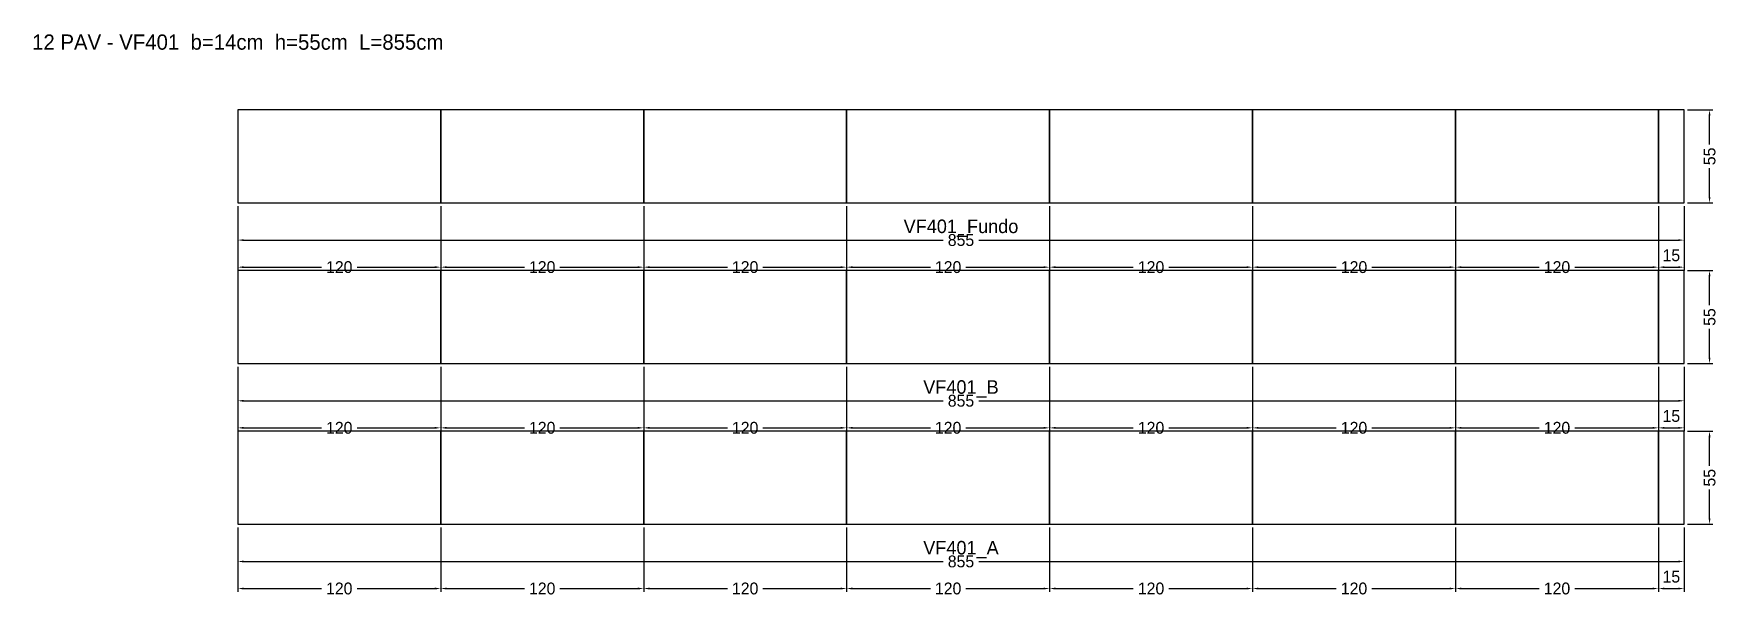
# Model space of a CAD drawing. Header units: metres. Extents: x -121 to 875, y -43 to 290.
import ezdxf

# ---------------------------------------------------------------- set-up
doc = ezdxf.new("R2010")
doc.units = ezdxf.units.M
for name, color, linetype in [('COTA', 3, 'Continuous'), ('NOMENCLATURA', 2, 'Continuous'), ('Paineis', 7, 'Continuous'), ('Texto Secao', 2, 'Continuous')]:
    doc.layers.add(name, color=color, linetype=linetype)
doc.dimstyles.new('COTA_VIG', dxfattribs={"dimtxt": 7, "dimasz": 3.5, "dimexe": 2, "dimexo": 2, "dimgap": 1.5, "dimtad": 1, "dimdec": 1, "dimcen": 2.5, "dimclrd": 3, "dimclre": 3, "dimclrt": 3, "dimazin": 3, "dimtfac": 1, "dimtmove": 0, "dimatfit": 3})

# ---------------------------------------------------------------- blocks, each defined once
blk = doc.blocks.new('_CLOSEDFILLED')
at = {"color": 0, "linetype": 'BYBLOCK'}
blk.add_solid([(-1, 0.16), (0, 0), (-1, -0.16)], dxfattribs=at)
blk = doc.blocks.new('*D1')
at = {"color": 3}
for p, q in [((0, -2), (0, -24)), ((855.2, -2), (855.2, -24)), ((3.5, -22), (417.1, -22)), ((438.1, -22), (851.7, -22))]:
    blk.add_line(p, q, dxfattribs=at)
at = {"layer": 'Defpoints'}
for p in [(0, 0), (855.2, 0), (0, -22)]:
    blk.add_point(p, dxfattribs=at)
at = {"layer": 'COTA', "color": 3, "xscale": 3.5, "yscale": 3.5, "rotation": 180}
blk.add_blockref('_CLOSEDFILLED', (0, -22), dxfattribs=at)
at = {"layer": 'COTA', "color": 3, "xscale": 3.5, "yscale": 3.5}
blk.add_blockref('_CLOSEDFILLED', (855.2, -22), dxfattribs=at)
at = {"layer": 'COTA', "color": 3, "insert": (427.6, -22), "char_height": 7, "attachment_point": 5}
blk.add_mtext('855', dxfattribs=at)
blk = doc.blocks.new('*D2')
at = {"color": 3}
for p, q in [((0, -2), (0, -40)), ((120, -2), (120, -40)), ((3.5, -38), (49.5, -38)), ((70.5, -38), (116.5, -38))]:
    blk.add_line(p, q, dxfattribs=at)
at = {"layer": 'Defpoints'}
for p in [(0, 0), (120, 0), (0, -38)]:
    blk.add_point(p, dxfattribs=at)
at = {"layer": 'COTA', "color": 3, "xscale": 3.5, "yscale": 3.5, "rotation": 180}
blk.add_blockref('_CLOSEDFILLED', (0, -38), dxfattribs=at)
at = {"layer": 'COTA', "color": 3, "xscale": 3.5, "yscale": 3.5}
blk.add_blockref('_CLOSEDFILLED', (120, -38), dxfattribs=at)
at = {"layer": 'COTA', "color": 3, "insert": (60, -38), "char_height": 7, "attachment_point": 5}
blk.add_mtext('120', dxfattribs=at)
blk = doc.blocks.new('*D3')
at = {"color": 3}
for p, q in [((120, -2), (120, -40)), ((240, -2), (240, -40)), ((123.5, -38), (169.5, -38)), ((190.5, -38), (236.5, -38))]:
    blk.add_line(p, q, dxfattribs=at)
at = {"layer": 'Defpoints'}
for p in [(120, 0), (240, 0), (120, -38)]:
    blk.add_point(p, dxfattribs=at)
at = {"layer": 'COTA', "color": 3, "xscale": 3.5, "yscale": 3.5, "rotation": 180}
blk.add_blockref('_CLOSEDFILLED', (120, -38), dxfattribs=at)
at = {"layer": 'COTA', "color": 3, "xscale": 3.5, "yscale": 3.5}
blk.add_blockref('_CLOSEDFILLED', (240, -38), dxfattribs=at)
at = {"layer": 'COTA', "color": 3, "insert": (180, -38), "char_height": 7, "attachment_point": 5}
blk.add_mtext('120', dxfattribs=at)
blk = doc.blocks.new('*D4')
at = {"color": 3}
for p, q in [((240, -2), (240, -40)), ((360, -2), (360, -40)), ((243.5, -38), (289.5, -38)), ((310.5, -38), (356.5, -38))]:
    blk.add_line(p, q, dxfattribs=at)
at = {"layer": 'Defpoints'}
for p in [(240, 0), (360, 0), (240, -38)]:
    blk.add_point(p, dxfattribs=at)
at = {"layer": 'COTA', "color": 3, "xscale": 3.5, "yscale": 3.5, "rotation": 180}
blk.add_blockref('_CLOSEDFILLED', (240, -38), dxfattribs=at)
at = {"layer": 'COTA', "color": 3, "xscale": 3.5, "yscale": 3.5}
blk.add_blockref('_CLOSEDFILLED', (360, -38), dxfattribs=at)
at = {"layer": 'COTA', "color": 3, "insert": (300, -38), "char_height": 7, "attachment_point": 5}
blk.add_mtext('120', dxfattribs=at)
blk = doc.blocks.new('*D5')
at = {"color": 3}
for p, q in [((360, -2), (360, -40)), ((480, -2), (480, -40)), ((363.5, -38), (409.5, -38)), ((430.5, -38), (476.5, -38))]:
    blk.add_line(p, q, dxfattribs=at)
at = {"layer": 'Defpoints'}
for p in [(360, 0), (480, 0), (360, -38)]:
    blk.add_point(p, dxfattribs=at)
at = {"layer": 'COTA', "color": 3, "xscale": 3.5, "yscale": 3.5, "rotation": 180}
blk.add_blockref('_CLOSEDFILLED', (360, -38), dxfattribs=at)
at = {"layer": 'COTA', "color": 3, "xscale": 3.5, "yscale": 3.5}
blk.add_blockref('_CLOSEDFILLED', (480, -38), dxfattribs=at)
at = {"layer": 'COTA', "color": 3, "insert": (420, -38), "char_height": 7, "attachment_point": 5}
blk.add_mtext('120', dxfattribs=at)
blk = doc.blocks.new('*D6')
at = {"color": 3}
for p, q in [((480, -2), (480, -40)), ((600, -2), (600, -40)), ((483.5, -38), (529.5, -38)), ((550.5, -38), (596.5, -38))]:
    blk.add_line(p, q, dxfattribs=at)
at = {"layer": 'Defpoints'}
for p in [(480, 0), (600, 0), (480, -38)]:
    blk.add_point(p, dxfattribs=at)
at = {"layer": 'COTA', "color": 3, "xscale": 3.5, "yscale": 3.5, "rotation": 180}
blk.add_blockref('_CLOSEDFILLED', (480, -38), dxfattribs=at)
at = {"layer": 'COTA', "color": 3, "xscale": 3.5, "yscale": 3.5}
blk.add_blockref('_CLOSEDFILLED', (600, -38), dxfattribs=at)
at = {"layer": 'COTA', "color": 3, "insert": (540, -38), "char_height": 7, "attachment_point": 5}
blk.add_mtext('120', dxfattribs=at)
blk = doc.blocks.new('*D7')
at = {"color": 3}
for p, q in [((600, -2), (600, -40)), ((720, -2), (720, -40)), ((603.5, -38), (649.5, -38)), ((670.5, -38), (716.5, -38))]:
    blk.add_line(p, q, dxfattribs=at)
at = {"layer": 'Defpoints'}
for p in [(600, 0), (720, 0), (600, -38)]:
    blk.add_point(p, dxfattribs=at)
at = {"layer": 'COTA', "color": 3, "xscale": 3.5, "yscale": 3.5, "rotation": 180}
blk.add_blockref('_CLOSEDFILLED', (600, -38), dxfattribs=at)
at = {"layer": 'COTA', "color": 3, "xscale": 3.5, "yscale": 3.5}
blk.add_blockref('_CLOSEDFILLED', (720, -38), dxfattribs=at)
at = {"layer": 'COTA', "color": 3, "insert": (660, -38), "char_height": 7, "attachment_point": 5}
blk.add_mtext('120', dxfattribs=at)
blk = doc.blocks.new('*D8')
at = {"color": 3}
for p, q in [((720, -2), (720, -40)), ((840, -2), (840, -40)), ((723.5, -38), (769.5, -38)), ((790.5, -38), (836.5, -38))]:
    blk.add_line(p, q, dxfattribs=at)
at = {"layer": 'Defpoints'}
for p in [(720, 0), (840, 0), (720, -38)]:
    blk.add_point(p, dxfattribs=at)
at = {"layer": 'COTA', "color": 3, "xscale": 3.5, "yscale": 3.5, "rotation": 180}
blk.add_blockref('_CLOSEDFILLED', (720, -38), dxfattribs=at)
at = {"layer": 'COTA', "color": 3, "xscale": 3.5, "yscale": 3.5}
blk.add_blockref('_CLOSEDFILLED', (840, -38), dxfattribs=at)
at = {"layer": 'COTA', "color": 3, "insert": (780, -38), "char_height": 7, "attachment_point": 5}
blk.add_mtext('120', dxfattribs=at)
blk = doc.blocks.new('*D9')
at = {"color": 3}
for p, q in [((840, -2), (840, -40)), ((855.2, -2), (855.2, -40)), ((843.5, -38), (851.7, -38))]:
    blk.add_line(p, q, dxfattribs=at)
at = {"layer": 'Defpoints'}
for p in [(840, 0), (855.2, 0), (840, -38)]:
    blk.add_point(p, dxfattribs=at)
at = {"layer": 'COTA', "color": 3, "xscale": 3.5, "yscale": 3.5, "rotation": 180}
blk.add_blockref('_CLOSEDFILLED', (840, -38), dxfattribs=at)
at = {"layer": 'COTA', "color": 3, "xscale": 3.5, "yscale": 3.5}
blk.add_blockref('_CLOSEDFILLED', (855.2, -38), dxfattribs=at)
at = {"layer": 'COTA', "color": 3, "insert": (847.6, -31), "char_height": 7, "attachment_point": 5}
blk.add_mtext('15', dxfattribs=at)
blk = doc.blocks.new('*D10')
at = {"color": 3}
for p, q in [((857.2, 55), (872.2, 55)), ((870.2, 34.5), (870.2, 51.5)), ((870.2, 3.5), (870.2, 20.5)), ((857.2, 0), (872.2, 0))]:
    blk.add_line(p, q, dxfattribs=at)
at = {"layer": 'Defpoints'}
for p in [(855.2, 55), (855.2, 0), (870.2, 0)]:
    blk.add_point(p, dxfattribs=at)
at = {"layer": 'COTA', "color": 3, "xscale": 3.5, "yscale": 3.5}
for p, rotation in [((870.2, 55), 90), ((870.2, 0), 270)]:
    blk.add_blockref('_CLOSEDFILLED', p, dxfattribs=dict(at, rotation=rotation))
at = {"layer": 'COTA', "color": 3, "insert": (870.2, 27.5), "char_height": 7, "attachment_point": 5, "rotation": 90}
blk.add_mtext('55', dxfattribs=at)
blk = doc.blocks.new('*D11')
at = {"color": 3}
for p, q in [((0, 93), (0, 71)), ((855.2, 93), (855.2, 71)), ((3.5, 73), (417.1, 73)), ((438.1, 73), (851.7, 73))]:
    blk.add_line(p, q, dxfattribs=at)
at = {"layer": 'Defpoints'}
for p in [(0, 95), (855.2, 95), (0, 73)]:
    blk.add_point(p, dxfattribs=at)
at = {"layer": 'COTA', "color": 3, "xscale": 3.5, "yscale": 3.5, "rotation": 180}
blk.add_blockref('_CLOSEDFILLED', (0, 73), dxfattribs=at)
at = {"layer": 'COTA', "color": 3, "xscale": 3.5, "yscale": 3.5}
blk.add_blockref('_CLOSEDFILLED', (855.2, 73), dxfattribs=at)
at = {"layer": 'COTA', "color": 3, "insert": (427.6, 73), "char_height": 7, "attachment_point": 5}
blk.add_mtext('855', dxfattribs=at)
blk = doc.blocks.new('*D12')
at = {"color": 3}
for p, q in [((0, 93), (0, 55)), ((120, 93), (120, 55)), ((3.5, 57), (49.5, 57)), ((70.5, 57), (116.5, 57))]:
    blk.add_line(p, q, dxfattribs=at)
at = {"layer": 'Defpoints'}
for p in [(0, 95), (120, 95), (0, 57)]:
    blk.add_point(p, dxfattribs=at)
at = {"layer": 'COTA', "color": 3, "xscale": 3.5, "yscale": 3.5, "rotation": 180}
blk.add_blockref('_CLOSEDFILLED', (0, 57), dxfattribs=at)
at = {"layer": 'COTA', "color": 3, "xscale": 3.5, "yscale": 3.5}
blk.add_blockref('_CLOSEDFILLED', (120, 57), dxfattribs=at)
at = {"layer": 'COTA', "color": 3, "insert": (60, 57), "char_height": 7, "attachment_point": 5}
blk.add_mtext('120', dxfattribs=at)
blk = doc.blocks.new('*D13')
at = {"color": 3}
for p, q in [((120, 93), (120, 55)), ((240, 93), (240, 55)), ((123.5, 57), (169.5, 57)), ((190.5, 57), (236.5, 57))]:
    blk.add_line(p, q, dxfattribs=at)
at = {"layer": 'Defpoints'}
for p in [(120, 95), (240, 95), (120, 57)]:
    blk.add_point(p, dxfattribs=at)
at = {"layer": 'COTA', "color": 3, "xscale": 3.5, "yscale": 3.5, "rotation": 180}
blk.add_blockref('_CLOSEDFILLED', (120, 57), dxfattribs=at)
at = {"layer": 'COTA', "color": 3, "xscale": 3.5, "yscale": 3.5}
blk.add_blockref('_CLOSEDFILLED', (240, 57), dxfattribs=at)
at = {"layer": 'COTA', "color": 3, "insert": (180, 57), "char_height": 7, "attachment_point": 5}
blk.add_mtext('120', dxfattribs=at)
blk = doc.blocks.new('*D14')
at = {"color": 3}
for p, q in [((240, 93), (240, 55)), ((360, 93), (360, 55)), ((243.5, 57), (289.5, 57)), ((310.5, 57), (356.5, 57))]:
    blk.add_line(p, q, dxfattribs=at)
at = {"layer": 'Defpoints'}
for p in [(240, 95), (360, 95), (240, 57)]:
    blk.add_point(p, dxfattribs=at)
at = {"layer": 'COTA', "color": 3, "xscale": 3.5, "yscale": 3.5, "rotation": 180}
blk.add_blockref('_CLOSEDFILLED', (240, 57), dxfattribs=at)
at = {"layer": 'COTA', "color": 3, "xscale": 3.5, "yscale": 3.5}
blk.add_blockref('_CLOSEDFILLED', (360, 57), dxfattribs=at)
at = {"layer": 'COTA', "color": 3, "insert": (300, 57), "char_height": 7, "attachment_point": 5}
blk.add_mtext('120', dxfattribs=at)
blk = doc.blocks.new('*D15')
at = {"color": 3}
for p, q in [((360, 93), (360, 55)), ((480, 93), (480, 55)), ((363.5, 57), (409.5, 57)), ((430.5, 57), (476.5, 57))]:
    blk.add_line(p, q, dxfattribs=at)
at = {"layer": 'Defpoints'}
for p in [(360, 95), (480, 95), (360, 57)]:
    blk.add_point(p, dxfattribs=at)
at = {"layer": 'COTA', "color": 3, "xscale": 3.5, "yscale": 3.5, "rotation": 180}
blk.add_blockref('_CLOSEDFILLED', (360, 57), dxfattribs=at)
at = {"layer": 'COTA', "color": 3, "xscale": 3.5, "yscale": 3.5}
blk.add_blockref('_CLOSEDFILLED', (480, 57), dxfattribs=at)
at = {"layer": 'COTA', "color": 3, "insert": (420, 57), "char_height": 7, "attachment_point": 5}
blk.add_mtext('120', dxfattribs=at)
blk = doc.blocks.new('*D16')
at = {"color": 3}
for p, q in [((480, 93), (480, 55)), ((600, 93), (600, 55)), ((483.5, 57), (529.5, 57)), ((550.5, 57), (596.5, 57))]:
    blk.add_line(p, q, dxfattribs=at)
at = {"layer": 'Defpoints'}
for p in [(480, 95), (600, 95), (480, 57)]:
    blk.add_point(p, dxfattribs=at)
at = {"layer": 'COTA', "color": 3, "xscale": 3.5, "yscale": 3.5, "rotation": 180}
blk.add_blockref('_CLOSEDFILLED', (480, 57), dxfattribs=at)
at = {"layer": 'COTA', "color": 3, "xscale": 3.5, "yscale": 3.5}
blk.add_blockref('_CLOSEDFILLED', (600, 57), dxfattribs=at)
at = {"layer": 'COTA', "color": 3, "insert": (540, 57), "char_height": 7, "attachment_point": 5}
blk.add_mtext('120', dxfattribs=at)
blk = doc.blocks.new('*D17')
at = {"color": 3}
for p, q in [((600, 93), (600, 55)), ((720, 93), (720, 55)), ((603.5, 57), (649.5, 57)), ((670.5, 57), (716.5, 57))]:
    blk.add_line(p, q, dxfattribs=at)
at = {"layer": 'Defpoints'}
for p in [(600, 95), (720, 95), (600, 57)]:
    blk.add_point(p, dxfattribs=at)
at = {"layer": 'COTA', "color": 3, "xscale": 3.5, "yscale": 3.5, "rotation": 180}
blk.add_blockref('_CLOSEDFILLED', (600, 57), dxfattribs=at)
at = {"layer": 'COTA', "color": 3, "xscale": 3.5, "yscale": 3.5}
blk.add_blockref('_CLOSEDFILLED', (720, 57), dxfattribs=at)
at = {"layer": 'COTA', "color": 3, "insert": (660, 57), "char_height": 7, "attachment_point": 5}
blk.add_mtext('120', dxfattribs=at)
blk = doc.blocks.new('*D18')
at = {"color": 3}
for p, q in [((720, 93), (720, 55)), ((840, 93), (840, 55)), ((723.5, 57), (769.5, 57)), ((790.5, 57), (836.5, 57))]:
    blk.add_line(p, q, dxfattribs=at)
at = {"layer": 'Defpoints'}
for p in [(720, 95), (840, 95), (720, 57)]:
    blk.add_point(p, dxfattribs=at)
at = {"layer": 'COTA', "color": 3, "xscale": 3.5, "yscale": 3.5, "rotation": 180}
blk.add_blockref('_CLOSEDFILLED', (720, 57), dxfattribs=at)
at = {"layer": 'COTA', "color": 3, "xscale": 3.5, "yscale": 3.5}
blk.add_blockref('_CLOSEDFILLED', (840, 57), dxfattribs=at)
at = {"layer": 'COTA', "color": 3, "insert": (780, 57), "char_height": 7, "attachment_point": 5}
blk.add_mtext('120', dxfattribs=at)
blk = doc.blocks.new('*D19')
at = {"color": 3}
for p, q in [((840, 93), (840, 55)), ((855.2, 93), (855.2, 55)), ((843.5, 57), (851.7, 57))]:
    blk.add_line(p, q, dxfattribs=at)
at = {"layer": 'Defpoints'}
for p in [(840, 95), (855.2, 95), (840, 57)]:
    blk.add_point(p, dxfattribs=at)
at = {"layer": 'COTA', "color": 3, "xscale": 3.5, "yscale": 3.5, "rotation": 180}
blk.add_blockref('_CLOSEDFILLED', (840, 57), dxfattribs=at)
at = {"layer": 'COTA', "color": 3, "xscale": 3.5, "yscale": 3.5}
blk.add_blockref('_CLOSEDFILLED', (855.2, 57), dxfattribs=at)
at = {"layer": 'COTA', "color": 3, "insert": (847.6, 64), "char_height": 7, "attachment_point": 5}
blk.add_mtext('15', dxfattribs=at)
blk = doc.blocks.new('*D20')
at = {"color": 3}
for p, q in [((857.2, 150), (872.2, 150)), ((870.2, 129.5), (870.2, 146.5)), ((870.2, 98.5), (870.2, 115.5)), ((857.2, 95), (872.2, 95))]:
    blk.add_line(p, q, dxfattribs=at)
at = {"layer": 'Defpoints'}
for p in [(855.2, 150), (855.2, 95), (870.2, 95)]:
    blk.add_point(p, dxfattribs=at)
at = {"layer": 'COTA', "color": 3, "xscale": 3.5, "yscale": 3.5}
for p, rotation in [((870.2, 150), 90), ((870.2, 95), 270)]:
    blk.add_blockref('_CLOSEDFILLED', p, dxfattribs=dict(at, rotation=rotation))
at = {"layer": 'COTA', "color": 3, "insert": (870.2, 122.5), "char_height": 7, "attachment_point": 5, "rotation": 90}
blk.add_mtext('55', dxfattribs=at)
blk = doc.blocks.new('*D21')
at = {"color": 3}
for p, q in [((0, 188), (0, 166)), ((855.2, 188), (855.2, 166)), ((3.5, 168), (417.1, 168)), ((438.1, 168), (851.7, 168))]:
    blk.add_line(p, q, dxfattribs=at)
at = {"layer": 'Defpoints'}
for p in [(0, 190), (855.2, 190), (0, 168)]:
    blk.add_point(p, dxfattribs=at)
at = {"layer": 'COTA', "color": 3, "xscale": 3.5, "yscale": 3.5, "rotation": 180}
blk.add_blockref('_CLOSEDFILLED', (0, 168), dxfattribs=at)
at = {"layer": 'COTA', "color": 3, "xscale": 3.5, "yscale": 3.5}
blk.add_blockref('_CLOSEDFILLED', (855.2, 168), dxfattribs=at)
at = {"layer": 'COTA', "color": 3, "insert": (427.6, 168), "char_height": 7, "attachment_point": 5}
blk.add_mtext('855', dxfattribs=at)
blk = doc.blocks.new('*D22')
at = {"color": 3}
for p, q in [((0, 188), (0, 150)), ((120, 188), (120, 150)), ((3.5, 152), (49.5, 152)), ((70.5, 152), (116.5, 152))]:
    blk.add_line(p, q, dxfattribs=at)
at = {"layer": 'Defpoints'}
for p in [(0, 190), (120, 190), (0, 152)]:
    blk.add_point(p, dxfattribs=at)
at = {"layer": 'COTA', "color": 3, "xscale": 3.5, "yscale": 3.5, "rotation": 180}
blk.add_blockref('_CLOSEDFILLED', (0, 152), dxfattribs=at)
at = {"layer": 'COTA', "color": 3, "xscale": 3.5, "yscale": 3.5}
blk.add_blockref('_CLOSEDFILLED', (120, 152), dxfattribs=at)
at = {"layer": 'COTA', "color": 3, "insert": (60, 152), "char_height": 7, "attachment_point": 5}
blk.add_mtext('120', dxfattribs=at)
blk = doc.blocks.new('*D23')
at = {"color": 3}
for p, q in [((120, 188), (120, 150)), ((240, 188), (240, 150)), ((123.5, 152), (169.5, 152)), ((190.5, 152), (236.5, 152))]:
    blk.add_line(p, q, dxfattribs=at)
at = {"layer": 'Defpoints'}
for p in [(120, 190), (240, 190), (120, 152)]:
    blk.add_point(p, dxfattribs=at)
at = {"layer": 'COTA', "color": 3, "xscale": 3.5, "yscale": 3.5, "rotation": 180}
blk.add_blockref('_CLOSEDFILLED', (120, 152), dxfattribs=at)
at = {"layer": 'COTA', "color": 3, "xscale": 3.5, "yscale": 3.5}
blk.add_blockref('_CLOSEDFILLED', (240, 152), dxfattribs=at)
at = {"layer": 'COTA', "color": 3, "insert": (180, 152), "char_height": 7, "attachment_point": 5}
blk.add_mtext('120', dxfattribs=at)
blk = doc.blocks.new('*D24')
at = {"color": 3}
for p, q in [((240, 188), (240, 150)), ((360, 188), (360, 150)), ((243.5, 152), (289.5, 152)), ((310.5, 152), (356.5, 152))]:
    blk.add_line(p, q, dxfattribs=at)
at = {"layer": 'Defpoints'}
for p in [(240, 190), (360, 190), (240, 152)]:
    blk.add_point(p, dxfattribs=at)
at = {"layer": 'COTA', "color": 3, "xscale": 3.5, "yscale": 3.5, "rotation": 180}
blk.add_blockref('_CLOSEDFILLED', (240, 152), dxfattribs=at)
at = {"layer": 'COTA', "color": 3, "xscale": 3.5, "yscale": 3.5}
blk.add_blockref('_CLOSEDFILLED', (360, 152), dxfattribs=at)
at = {"layer": 'COTA', "color": 3, "insert": (300, 152), "char_height": 7, "attachment_point": 5}
blk.add_mtext('120', dxfattribs=at)
blk = doc.blocks.new('*D25')
at = {"color": 3}
for p, q in [((360, 188), (360, 150)), ((480, 188), (480, 150)), ((363.5, 152), (409.5, 152)), ((430.5, 152), (476.5, 152))]:
    blk.add_line(p, q, dxfattribs=at)
at = {"layer": 'Defpoints'}
for p in [(360, 190), (480, 190), (360, 152)]:
    blk.add_point(p, dxfattribs=at)
at = {"layer": 'COTA', "color": 3, "xscale": 3.5, "yscale": 3.5, "rotation": 180}
blk.add_blockref('_CLOSEDFILLED', (360, 152), dxfattribs=at)
at = {"layer": 'COTA', "color": 3, "xscale": 3.5, "yscale": 3.5}
blk.add_blockref('_CLOSEDFILLED', (480, 152), dxfattribs=at)
at = {"layer": 'COTA', "color": 3, "insert": (420, 152), "char_height": 7, "attachment_point": 5}
blk.add_mtext('120', dxfattribs=at)
blk = doc.blocks.new('*D26')
at = {"color": 3}
for p, q in [((480, 188), (480, 150)), ((600, 188), (600, 150)), ((483.5, 152), (529.5, 152)), ((550.5, 152), (596.5, 152))]:
    blk.add_line(p, q, dxfattribs=at)
at = {"layer": 'Defpoints'}
for p in [(480, 190), (600, 190), (480, 152)]:
    blk.add_point(p, dxfattribs=at)
at = {"layer": 'COTA', "color": 3, "xscale": 3.5, "yscale": 3.5, "rotation": 180}
blk.add_blockref('_CLOSEDFILLED', (480, 152), dxfattribs=at)
at = {"layer": 'COTA', "color": 3, "xscale": 3.5, "yscale": 3.5}
blk.add_blockref('_CLOSEDFILLED', (600, 152), dxfattribs=at)
at = {"layer": 'COTA', "color": 3, "insert": (540, 152), "char_height": 7, "attachment_point": 5}
blk.add_mtext('120', dxfattribs=at)
blk = doc.blocks.new('*D27')
at = {"color": 3}
for p, q in [((600, 188), (600, 150)), ((720, 188), (720, 150)), ((603.5, 152), (649.5, 152)), ((670.5, 152), (716.5, 152))]:
    blk.add_line(p, q, dxfattribs=at)
at = {"layer": 'Defpoints'}
for p in [(600, 190), (720, 190), (600, 152)]:
    blk.add_point(p, dxfattribs=at)
at = {"layer": 'COTA', "color": 3, "xscale": 3.5, "yscale": 3.5, "rotation": 180}
blk.add_blockref('_CLOSEDFILLED', (600, 152), dxfattribs=at)
at = {"layer": 'COTA', "color": 3, "xscale": 3.5, "yscale": 3.5}
blk.add_blockref('_CLOSEDFILLED', (720, 152), dxfattribs=at)
at = {"layer": 'COTA', "color": 3, "insert": (660, 152), "char_height": 7, "attachment_point": 5}
blk.add_mtext('120', dxfattribs=at)
blk = doc.blocks.new('*D28')
at = {"color": 3}
for p, q in [((720, 188), (720, 150)), ((840, 188), (840, 150)), ((723.5, 152), (769.5, 152)), ((790.5, 152), (836.5, 152))]:
    blk.add_line(p, q, dxfattribs=at)
at = {"layer": 'Defpoints'}
for p in [(720, 190), (840, 190), (720, 152)]:
    blk.add_point(p, dxfattribs=at)
at = {"layer": 'COTA', "color": 3, "xscale": 3.5, "yscale": 3.5, "rotation": 180}
blk.add_blockref('_CLOSEDFILLED', (720, 152), dxfattribs=at)
at = {"layer": 'COTA', "color": 3, "xscale": 3.5, "yscale": 3.5}
blk.add_blockref('_CLOSEDFILLED', (840, 152), dxfattribs=at)
at = {"layer": 'COTA', "color": 3, "insert": (780, 152), "char_height": 7, "attachment_point": 5}
blk.add_mtext('120', dxfattribs=at)
blk = doc.blocks.new('*D29')
at = {"color": 3}
for p, q in [((840, 188), (840, 150)), ((855.2, 188), (855.2, 150)), ((843.5, 152), (851.7, 152))]:
    blk.add_line(p, q, dxfattribs=at)
at = {"layer": 'Defpoints'}
for p in [(840, 190), (855.2, 190), (840, 152)]:
    blk.add_point(p, dxfattribs=at)
at = {"layer": 'COTA', "color": 3, "xscale": 3.5, "yscale": 3.5, "rotation": 180}
blk.add_blockref('_CLOSEDFILLED', (840, 152), dxfattribs=at)
at = {"layer": 'COTA', "color": 3, "xscale": 3.5, "yscale": 3.5}
blk.add_blockref('_CLOSEDFILLED', (855.2, 152), dxfattribs=at)
at = {"layer": 'COTA', "color": 3, "insert": (847.6, 159), "char_height": 7, "attachment_point": 5}
blk.add_mtext('15', dxfattribs=at)
blk = doc.blocks.new('*D30')
at = {"color": 3}
for p, q in [((857.2, 245), (872.2, 245)), ((870.2, 224.5), (870.2, 241.5)), ((870.2, 193.5), (870.2, 210.5)), ((857.2, 190), (872.2, 190))]:
    blk.add_line(p, q, dxfattribs=at)
at = {"layer": 'Defpoints'}
for p in [(855.2, 245), (855.2, 190), (870.2, 190)]:
    blk.add_point(p, dxfattribs=at)
at = {"layer": 'COTA', "color": 3, "xscale": 3.5, "yscale": 3.5}
for p, rotation in [((870.2, 245), 90), ((870.2, 190), 270)]:
    blk.add_blockref('_CLOSEDFILLED', p, dxfattribs=dict(at, rotation=rotation))
at = {"layer": 'COTA', "color": 3, "insert": (870.2, 217.5), "char_height": 7, "attachment_point": 5, "rotation": 90}
blk.add_mtext('55', dxfattribs=at)

msp = doc.modelspace()

# ---------------------------------------------------------------- linework, layer by layer
at = {"layer": 'Paineis'}
for points in [[(0, 190), (120, 190), (120, 245), (0, 245)], [(120, 190), (240, 190), (240, 245), (120, 245)], [(240, 190), (360, 190), (360, 245), (240, 245)], [(360, 190), (480, 190), (480, 245), (360, 245)], [(480, 190), (600, 190), (600, 245), (480, 245)], [(600, 190), (720, 190), (720, 245), (600, 245)], [(720, 190), (840, 190), (840, 245), (720, 245)], [(840, 190), (855.2, 190), (855.2, 245), (840, 245)], [(0, 95), (120, 95), (120, 150), (0, 150)], [(120, 95), (240, 95), (240, 150), (120, 150)], [(240, 95), (360, 95), (360, 150), (240, 150)], [(360, 95), (480, 95), (480, 150), (360, 150)], [(480, 95), (600, 95), (600, 150), (480, 150)], [(600, 95), (720, 95), (720, 150), (600, 150)], [(720, 95), (840, 95), (840, 150), (720, 150)], [(840, 95), (855.2, 95), (855.2, 150), (840, 150)], [(0, 0), (120, 0), (120, 55), (0, 55)], [(120, 0), (240, 0), (240, 55), (120, 55)], [(240, 0), (360, 0), (360, 55), (240, 55)], [(360, 0), (480, 0), (480, 55), (360, 55)], [(480, 0), (600, 0), (600, 55), (480, 55)], [(600, 0), (720, 0), (720, 55), (600, 55)], [(720, 0), (840, 0), (840, 55), (720, 55)], [(840, 0), (855.2, 0), (855.2, 55), (840, 55)]]:
    msp.add_lwpolyline(points, close=True, dxfattribs=at)

# ---------------------------------------------------------------- texts
at = {"layer": 'NOMENCLATURA', "insert": (0, 285), "char_height": 9, "width": 875.2, "attachment_point": 5}
msp.add_mtext('12 PAV - VF401  b=14cm  h=55cm  L=855cm', dxfattribs=at)
at = {"layer": 'Texto Secao', "char_height": 8, "width": 875.2, "attachment_point": 5}
for s, insert in [('VF401_Fundo', (427.6, 175)), ('VF401_B', (427.6, 80)), ('VF401_A', (427.6, -15))]:
    msp.add_mtext(s, dxfattribs=dict(at, insert=insert))

# ---------------------------------------------------------------- dimensions: what is measured, and where the dimension line sits
at = {"layer": 'COTA'}
for base, p1, p2, picture, middle in [((870.2, 190), (855.2, 190), (855.2, 245), '*D30', (870.2, 217.5)), ((870.2, 95), (855.2, 95), (855.2, 150), '*D20', (870.2, 122.5)), ((870.2, 0), (855.2, 0), (855.2, 55), '*D10', (870.2, 27.5))]:
    dim = msp.add_linear_dim(base=base, p1=p1, p2=p2, angle=90, dimstyle='COTA_VIG', dxfattribs=at)
    dim.commit()
    dim.dimension.update_dxf_attribs({"geometry": picture, "text_midpoint": middle})
for base, p1, p2, picture, middle in [((0, 168), (0, 190), (855.2, 190), '*D21', (427.6, 168)), ((0, 152), (0, 190), (120, 190), '*D22', (60, 152)), ((120, 152), (120, 190), (240, 190), '*D23', (180, 152)), ((240, 152), (240, 190), (360, 190), '*D24', (300, 152)), ((360, 152), (360, 190), (480, 190), '*D25', (420, 152)), ((480, 152), (480, 190), (600, 190), '*D26', (540, 152)), ((600, 152), (600, 190), (720, 190), '*D27', (660, 152)), ((720, 152), (720, 190), (840, 190), '*D28', (780, 152)), ((840, 152), (840, 190), (855.2, 190), '*D29', (847.6, 159)), ((0, 73), (0, 95), (855.2, 95), '*D11', (427.6, 73)), ((0, 57), (0, 95), (120, 95), '*D12', (60, 57)), ((120, 57), (120, 95), (240, 95), '*D13', (180, 57)), ((240, 57), (240, 95), (360, 95), '*D14', (300, 57)), ((360, 57), (360, 95), (480, 95), '*D15', (420, 57)), ((480, 57), (480, 95), (600, 95), '*D16', (540, 57)), ((600, 57), (600, 95), (720, 95), '*D17', (660, 57)), ((720, 57), (720, 95), (840, 95), '*D18', (780, 57)), ((840, 57), (840, 95), (855.2, 95), '*D19', (847.6, 64)), ((0, -22), (0, 0), (855.2, 0), '*D1', (427.6, -22)), ((0, -38), (0, 0), (120, 0), '*D2', (60, -38)), ((120, -38), (120, 0), (240, 0), '*D3', (180, -38)), ((240, -38), (240, 0), (360, 0), '*D4', (300, -38)), ((360, -38), (360, 0), (480, 0), '*D5', (420, -38)), ((480, -38), (480, 0), (600, 0), '*D6', (540, -38)), ((600, -38), (600, 0), (720, 0), '*D7', (660, -38)), ((720, -38), (720, 0), (840, 0), '*D8', (780, -38)), ((840, -38), (840, 0), (855.2, 0), '*D9', (847.6, -31))]:
    dim = msp.add_linear_dim(base=base, p1=p1, p2=p2, dimstyle='COTA_VIG', dxfattribs=at)
    dim.commit()
    dim.dimension.update_dxf_attribs({"geometry": picture, "text_midpoint": middle})

doc.saveas('drawing.dxf')
